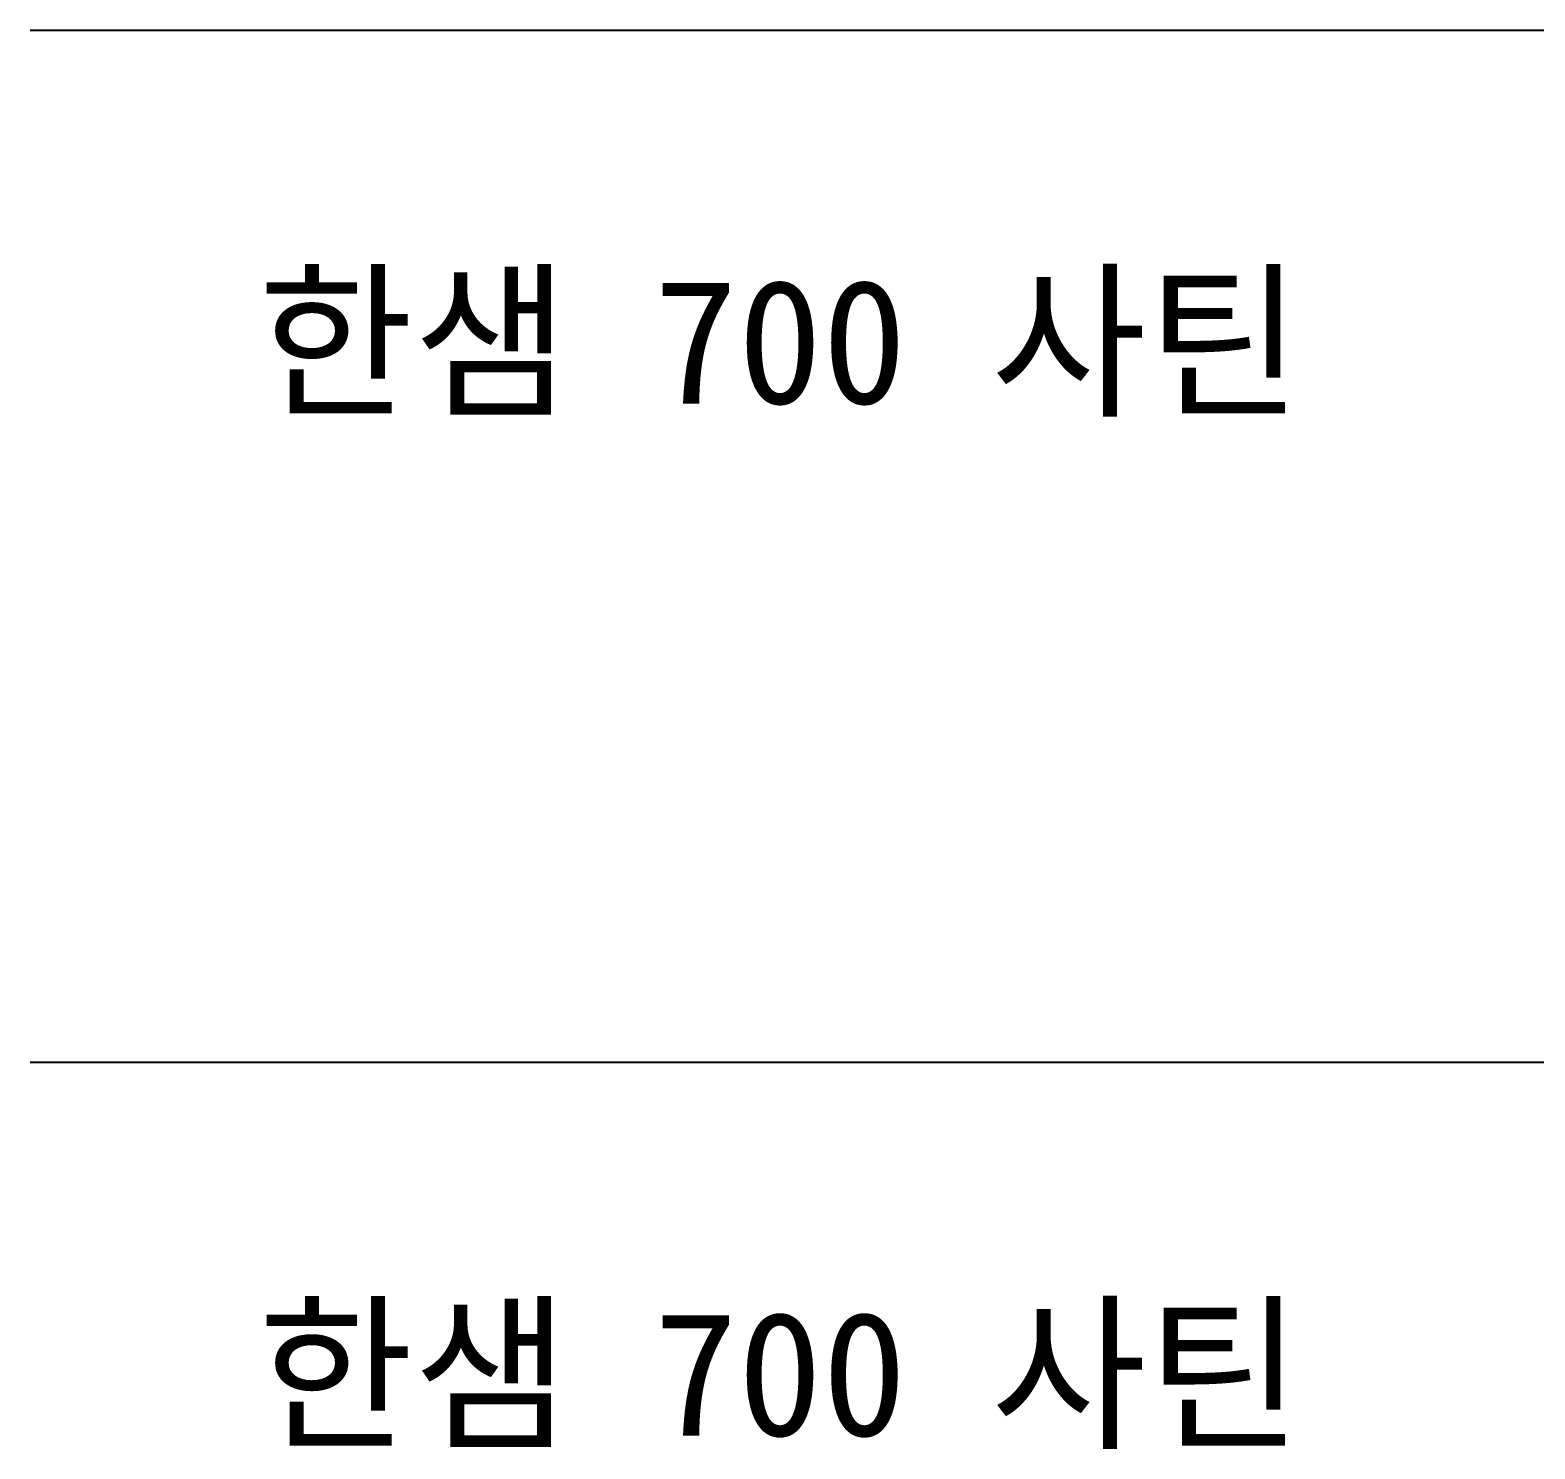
# Model space of a CAD drawing. Header units: millimetres. Extents: x -44117 to 256353, y -2095463 to 65325.
# Drawn here: x 104303 to 110116, y -971227 to -965747 of the extents above; entities that cross this region are included whole.
import ezdxf

# ---------------------------------------------------------------- set-up
doc = ezdxf.new("R2010")
doc.units = ezdxf.units.MM
doc.header["$LTSCALE"] = 10

msp = doc.modelspace()

# ---------------------------------------------------------------- linework, layer by layer
at = {"color": 1}
for p, q in [((104302.82932, -965746.66128), (196571.97618, -965746.66128)), ((104302.82932, -965746.66128), (196571.97618, -965746.66128)), ((104302.82932, -965746.66128), (196571.97618, -965746.66128)), ((104302.82932, -965746.66128), (196571.97618, -965746.66128)), ((104302.82932, -965746.66128), (196571.97618, -965746.66128)), ((104302.82932, -965746.66128), (196571.97618, -965746.66128)), ((104302.82932, -965746.66128), (196571.97618, -965746.66128)), ((104302.82932, -965746.66128), (196571.97618, -965746.66128)), ((104302.82932, -965746.66128), (196571.97618, -965746.66128)), ((104302.82932, -965746.66128), (196571.97618, -965746.66128)), ((106514.67745, -965746.66128), (198783.82431, -965746.66128)), ((106514.67745, -965746.66128), (198783.82431, -965746.66128)), ((106514.67745, -965746.66128), (198783.82431, -965746.66128)), ((106514.67745, -965746.66128), (198783.82431, -965746.66128)), ((106514.67745, -965746.66128), (198783.82431, -965746.66128)), ((106514.67745, -965746.66128), (198783.82431, -965746.66128)), ((106514.67745, -965746.66128), (198783.82431, -965746.66128)), ((106514.67745, -965746.66128), (198783.82431, -965746.66128)), ((106514.67745, -965746.66128), (198783.82431, -965746.66128)), ((106514.67745, -965746.66128), (198783.82431, -965746.66128)), ((104302.82932, -969733.442), (196571.97618, -969733.442)), ((104302.82932, -969733.442), (196571.97618, -969733.442)), ((104302.82932, -969733.442), (196571.97618, -969733.442)), ((104302.82932, -969733.442), (196571.97618, -969733.442)), ((104302.82932, -969733.442), (196571.97618, -969733.442)), ((104302.82932, -969733.442), (196571.97618, -969733.442)), ((104302.82932, -969733.442), (196571.97618, -969733.442)), ((104302.82932, -969733.442), (196571.97618, -969733.442)), ((104302.82932, -969733.442), (196571.97618, -969733.442)), ((104302.82932, -969733.442), (196571.97618, -969733.442)), ((106514.67745, -969733.442), (198783.82431, -969733.442)), ((106514.67745, -969733.442), (198783.82431, -969733.442)), ((106514.67745, -969733.442), (198783.82431, -969733.442)), ((106514.67745, -969733.442), (198783.82431, -969733.442)), ((106514.67745, -969733.442), (198783.82431, -969733.442)), ((106514.67745, -969733.442), (198783.82431, -969733.442)), ((106514.67745, -969733.442), (198783.82431, -969733.442)), ((106514.67745, -969733.442), (198783.82431, -969733.442)), ((106514.67745, -969733.442), (198783.82431, -969733.442)), ((106514.67745, -969733.442), (198783.82431, -969733.442))]:
    msp.add_line(p, q, dxfattribs=at)

# ---------------------------------------------------------------- texts
at = {"char_height": 479.1296392, "attachment_point": 1}
for insert in [(105182.75576, -966710.19598), (105182.75576, -966710.19598), (105182.75576, -966710.19598), (105182.75576, -966710.19598), (105182.75576, -966710.19598), (105182.75576, -970696.9767), (105182.75576, -970696.9767), (105182.75576, -970696.9767), (105182.75576, -970696.9767), (105182.75576, -970696.9767)]:
    msp.add_mtext_dynamic_manual_height_columns('{\\f굴림|b0|i0|c129|p50;한샘} 700 {\\f굴림|b0|i0|c129|p50;사틴}', width=5072.1082947, gutter_width=2395.6482, heights=[-533.35869], dxfattribs=dict(at, insert=insert))

doc.saveas('drawing.dxf')
